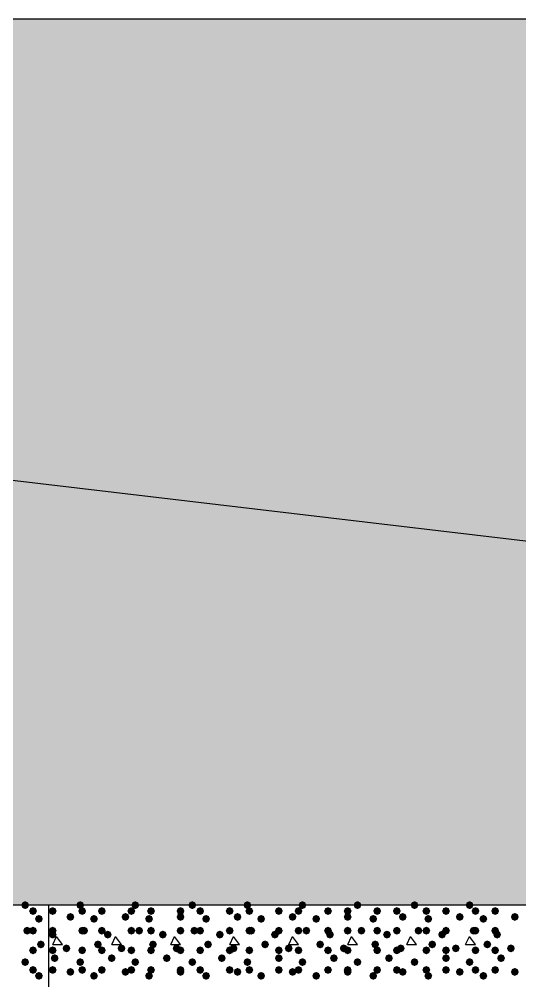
# Model space of a CAD drawing. Header units: millimetres. Extents: x 0 to 420, y 0 to 297.
# Drawn here: x 301.29 to 312.06, y 199.62 to 220.34 of the extents above; entities that cross this region are included whole.
import ezdxf

# ---------------------------------------------------------------- set-up
doc = ezdxf.new("R2010")
doc.units = ezdxf.units.MM
doc.layers.get('0').update_dxf_attribs({"linetype": 'CONTINUOUS'})

msp = doc.modelspace()

# ---------------------------------------------------------------- hatches: boundary and pattern name
at = {"true_color": 0x000008}
h = msp.add_hatch(color=0, dxfattribs=at)
h.paths.add_polyline_path([(378.544667, 220.345), (217.17, 220.345), (378.544667, 201.252667)], flags=0)
h.paths.add_polyline_path([(217.17, 220.345), (378.544667, 201.252667), (217.17, 201.252667)], flags=0)
at = {"true_color": 0x000007}
for points in [[(301.498, 201.252667), (301.473129, 201.192871), (301.413333, 201.168), (301.353538, 201.192871), (301.328667, 201.252667), (301.353537, 201.312462), (301.413333, 201.337333), (301.473129, 201.312463)], [(301.667333, 201.125667), (301.642462, 201.065871), (301.582667, 201.041), (301.522871, 201.065871), (301.498, 201.125667), (301.522871, 201.185462), (301.582667, 201.210333), (301.642462, 201.185463)], [(301.794333, 200.956333), (301.769462, 200.896537), (301.709667, 200.871667), (301.649871, 200.896537), (301.625, 200.956333), (301.649871, 201.016129), (301.709667, 201.041), (301.769462, 201.016129)], [(301.540333, 200.702333), (301.515463, 200.642537), (301.455667, 200.617667), (301.395871, 200.642537), (301.371, 200.702333), (301.395871, 200.762129), (301.455667, 200.787), (301.515462, 200.762129)], [(301.667333, 200.702333), (301.642462, 200.642537), (301.582667, 200.617667), (301.522871, 200.642537), (301.498, 200.702333), (301.522871, 200.762129), (301.582667, 200.787), (301.642462, 200.762129)], [(301.836667, 200.406), (301.811796, 200.346204), (301.752, 200.321333), (301.692204, 200.346204), (301.667333, 200.406), (301.692204, 200.465796), (301.752, 200.490667), (301.811796, 200.465796)], [(301.667333, 200.279), (301.642462, 200.219204), (301.582667, 200.194333), (301.522871, 200.219204), (301.498, 200.279), (301.522871, 200.338796), (301.582667, 200.363667), (301.642462, 200.338796)], [(301.498, 200.025), (301.473129, 199.965204), (301.413333, 199.940333), (301.353538, 199.965204), (301.328667, 200.025), (301.353537, 200.084796), (301.413333, 200.109667), (301.473129, 200.084796)], [(301.667333, 199.855667), (301.642462, 199.795871), (301.582667, 199.771), (301.522871, 199.795871), (301.498, 199.855667), (301.522871, 199.915462), (301.582667, 199.940333), (301.642462, 199.915463)], [(301.794333, 199.728667), (301.769462, 199.668871), (301.709667, 199.644), (301.649871, 199.668871), (301.625, 199.728667), (301.649871, 199.788462), (301.709667, 199.813333), (301.769462, 199.788463)]]:
    msp.add_hatch(color=0, dxfattribs=at).paths.add_polyline_path(points, flags=0)
at = {"true_color": 0x000008}
for points in [[(302.683333, 201.252667), (302.658462, 201.192871), (302.598667, 201.168), (302.538871, 201.192871), (302.514, 201.252667), (302.538871, 201.312462), (302.598667, 201.337333), (302.658462, 201.312463)], [(303.868667, 201.252667), (303.843796, 201.192871), (303.784, 201.168), (303.724204, 201.192871), (303.699333, 201.252667), (303.724204, 201.312462), (303.784, 201.337333), (303.843796, 201.312463)], [(305.096333, 201.252667), (305.071462, 201.192871), (305.011667, 201.168), (304.951871, 201.192871), (304.927, 201.252667), (304.951871, 201.312462), (305.011667, 201.337333), (305.071462, 201.312463)], [(306.281667, 201.252667), (306.256796, 201.192871), (306.197, 201.168), (306.137204, 201.192871), (306.112333, 201.252667), (306.137204, 201.312462), (306.197, 201.337333), (306.256796, 201.312463)], [(307.467, 201.252667), (307.442129, 201.192871), (307.382333, 201.168), (307.322538, 201.192871), (307.297667, 201.252667), (307.322537, 201.312462), (307.382333, 201.337333), (307.442129, 201.312463)], [(308.652333, 201.252667), (308.627462, 201.192871), (308.567667, 201.168), (308.507871, 201.192871), (308.483, 201.252667), (308.507871, 201.312462), (308.567667, 201.337333), (308.627462, 201.312463)], [(309.88, 201.252667), (309.855129, 201.192871), (309.795333, 201.168), (309.735537, 201.192871), (309.710667, 201.252667), (309.735537, 201.312462), (309.795333, 201.337333), (309.855129, 201.312463)], [(311.065333, 201.252667), (311.040462, 201.192871), (310.980667, 201.168), (310.920871, 201.192871), (310.896, 201.252667), (310.920871, 201.312462), (310.980667, 201.337333), (311.040462, 201.312463)], [(302.090667, 201.125667), (302.065796, 201.065871), (302.006, 201.041), (301.946204, 201.065871), (301.921333, 201.125667), (301.946204, 201.185462), (302.006, 201.210333), (302.065796, 201.185463)], [(302.471667, 200.998667), (302.446796, 200.938871), (302.387, 200.914), (302.327204, 200.938871), (302.302333, 200.998667), (302.327204, 201.058462), (302.387, 201.083333), (302.446796, 201.058463)], [(302.725667, 201.125667), (302.700796, 201.065871), (302.641, 201.041), (302.581204, 201.065871), (302.556333, 201.125667), (302.581204, 201.185462), (302.641, 201.210333), (302.700796, 201.185463)], [(302.979667, 200.956333), (302.954796, 200.896537), (302.895, 200.871667), (302.835204, 200.896537), (302.810333, 200.956333), (302.835204, 201.016129), (302.895, 201.041), (302.954796, 201.016129)], [(303.149, 201.125667), (303.124129, 201.065871), (303.064333, 201.041), (303.004537, 201.065871), (302.979667, 201.125667), (303.004537, 201.185462), (303.064333, 201.210333), (303.124129, 201.185463)], [(303.657, 200.998667), (303.632129, 200.938871), (303.572333, 200.914), (303.512538, 200.938871), (303.487667, 200.998667), (303.512537, 201.058462), (303.572333, 201.083333), (303.632129, 201.058463)], [(303.784, 201.125667), (303.759129, 201.065871), (303.699333, 201.041), (303.639537, 201.065871), (303.614667, 201.125667), (303.639537, 201.185462), (303.699333, 201.210333), (303.759129, 201.185463)], [(304.165, 200.956333), (304.140129, 200.896537), (304.080333, 200.871667), (304.020538, 200.896537), (303.995667, 200.956333), (304.020537, 201.016129), (304.080333, 201.041), (304.140129, 201.016129)], [(304.207333, 201.125667), (304.182462, 201.065871), (304.122667, 201.041), (304.062871, 201.065871), (304.038, 201.125667), (304.062871, 201.185462), (304.122667, 201.210333), (304.182462, 201.185463)], [(304.842333, 201.125667), (304.817462, 201.065871), (304.757667, 201.041), (304.697871, 201.065871), (304.673, 201.125667), (304.697871, 201.185462), (304.757667, 201.210333), (304.817462, 201.185463)], [(304.842333, 200.998667), (304.817462, 200.938871), (304.757667, 200.914), (304.697871, 200.938871), (304.673, 200.998667), (304.697871, 201.058462), (304.757667, 201.083333), (304.817462, 201.058463)], [(305.265667, 201.125667), (305.240796, 201.065871), (305.181, 201.041), (305.121204, 201.065871), (305.096333, 201.125667), (305.121204, 201.185462), (305.181, 201.210333), (305.240796, 201.185463)], [(305.392667, 200.956333), (305.367796, 200.896537), (305.308, 200.871667), (305.248204, 200.896537), (305.223333, 200.956333), (305.248204, 201.016129), (305.308, 201.041), (305.367796, 201.016129)], [(305.900667, 201.125667), (305.875796, 201.065871), (305.816, 201.041), (305.756204, 201.065871), (305.731333, 201.125667), (305.756204, 201.185462), (305.816, 201.210333), (305.875796, 201.185463)], [(306.07, 200.998667), (306.045129, 200.938871), (305.985333, 200.914), (305.925538, 200.938871), (305.900667, 200.998667), (305.925537, 201.058462), (305.985333, 201.083333), (306.045129, 201.058463)], [(306.324, 201.125667), (306.299129, 201.065871), (306.239333, 201.041), (306.179537, 201.065871), (306.154667, 201.125667), (306.179537, 201.185462), (306.239333, 201.210333), (306.299129, 201.185463)], [(306.578, 200.956333), (306.553129, 200.896537), (306.493333, 200.871667), (306.433538, 200.896537), (306.408667, 200.956333), (306.433537, 201.016129), (306.493333, 201.041), (306.553129, 201.016129)], [(306.959, 201.125667), (306.934129, 201.065871), (306.874333, 201.041), (306.814537, 201.065871), (306.789667, 201.125667), (306.814537, 201.185462), (306.874333, 201.210333), (306.934129, 201.185463)], [(307.255333, 200.998667), (307.230463, 200.938871), (307.170667, 200.914), (307.110871, 200.938871), (307.086, 200.998667), (307.110871, 201.058462), (307.170667, 201.083333), (307.230462, 201.058463)], [(307.382333, 201.125667), (307.357462, 201.065871), (307.297667, 201.041), (307.237871, 201.065871), (307.213, 201.125667), (307.237871, 201.185462), (307.297667, 201.210333), (307.357462, 201.185463)], [(307.763333, 200.956333), (307.738462, 200.896537), (307.678667, 200.871667), (307.618871, 200.896537), (307.594, 200.956333), (307.618871, 201.016129), (307.678667, 201.041), (307.738462, 201.016129)], [(308.017333, 201.125667), (307.992462, 201.065871), (307.932667, 201.041), (307.872871, 201.065871), (307.848, 201.125667), (307.872871, 201.185462), (307.932667, 201.210333), (307.992462, 201.185463)], [(308.440667, 201.125667), (308.415796, 201.065871), (308.356, 201.041), (308.296204, 201.065871), (308.271333, 201.125667), (308.296204, 201.185462), (308.356, 201.210333), (308.415796, 201.185463)], [(308.440667, 200.998667), (308.415796, 200.938871), (308.356, 200.914), (308.296204, 200.938871), (308.271333, 200.998667), (308.296204, 201.058462), (308.356, 201.083333), (308.415796, 201.058463)], [(308.991, 200.956333), (308.966129, 200.896537), (308.906333, 200.871667), (308.846537, 200.896537), (308.821667, 200.956333), (308.846537, 201.016129), (308.906333, 201.041), (308.966129, 201.016129)], [(309.075667, 201.125667), (309.050796, 201.065871), (308.991, 201.041), (308.931204, 201.065871), (308.906333, 201.125667), (308.931204, 201.185462), (308.991, 201.210333), (309.050796, 201.185463)], [(309.499, 201.125667), (309.474129, 201.065871), (309.414333, 201.041), (309.354537, 201.065871), (309.329667, 201.125667), (309.354537, 201.185462), (309.414333, 201.210333), (309.474129, 201.185463)], [(309.626, 200.998667), (309.601129, 200.938871), (309.541333, 200.914), (309.481537, 200.938871), (309.456667, 200.998667), (309.481537, 201.058462), (309.541333, 201.083333), (309.601129, 201.058463)], [(310.134, 201.125667), (310.109129, 201.065871), (310.049333, 201.041), (309.989537, 201.065871), (309.964667, 201.125667), (309.989537, 201.185462), (310.049333, 201.210333), (310.109129, 201.185463)], [(310.176333, 200.956333), (310.151462, 200.896537), (310.091667, 200.871667), (310.031871, 200.896537), (310.007, 200.956333), (310.031871, 201.016129), (310.091667, 201.041), (310.151462, 201.016129)], [(310.557333, 201.125667), (310.532462, 201.065871), (310.472667, 201.041), (310.412871, 201.065871), (310.388, 201.125667), (310.412871, 201.185462), (310.472667, 201.210333), (310.532462, 201.185463)], [(310.853667, 200.998667), (310.828796, 200.938871), (310.769, 200.914), (310.709204, 200.938871), (310.684333, 200.998667), (310.709204, 201.058462), (310.769, 201.083333), (310.828796, 201.058463)], [(311.192333, 201.125667), (311.167462, 201.065871), (311.107667, 201.041), (311.047871, 201.065871), (311.023, 201.125667), (311.047871, 201.185462), (311.107667, 201.210333), (311.167462, 201.185463)], [(311.361667, 200.956333), (311.336796, 200.896537), (311.277, 200.871667), (311.217204, 200.896537), (311.192333, 200.956333), (311.217204, 201.016129), (311.277, 201.041), (311.336796, 201.016129)], [(311.615667, 201.125667), (311.590796, 201.065871), (311.531, 201.041), (311.471204, 201.065871), (311.446333, 201.125667), (311.471204, 201.185462), (311.531, 201.210333), (311.590796, 201.185463)], [(312.039, 200.998667), (312.014129, 200.938871), (311.954333, 200.914), (311.894537, 200.938871), (311.869667, 200.998667), (311.894537, 201.058462), (311.954333, 201.083333), (312.014129, 201.058463)], [(302.090667, 200.702333), (302.065796, 200.642537), (302.006, 200.617667), (301.946204, 200.642537), (301.921333, 200.702333), (301.946204, 200.762129), (302.006, 200.787), (302.065796, 200.762129)], [(302.090667, 200.617667), (302.065796, 200.557871), (302.006, 200.533), (301.946204, 200.557871), (301.921333, 200.617667), (301.946204, 200.677462), (302.006, 200.702333), (302.065796, 200.677463)], [(302.725667, 200.702333), (302.700796, 200.642537), (302.641, 200.617667), (302.581204, 200.642537), (302.556333, 200.702333), (302.581204, 200.762129), (302.641, 200.787), (302.700796, 200.762129)], [(302.768, 200.702333), (302.743129, 200.642537), (302.683333, 200.617667), (302.623538, 200.642537), (302.598667, 200.702333), (302.623537, 200.762129), (302.683333, 200.787), (302.743129, 200.762129)], [(303.149, 200.702333), (303.124129, 200.642537), (303.064333, 200.617667), (303.004537, 200.642537), (302.979667, 200.702333), (303.004537, 200.762129), (303.064333, 200.787), (303.124129, 200.762129)], [(303.276, 200.617667), (303.251129, 200.557871), (303.191333, 200.533), (303.131537, 200.557871), (303.106667, 200.617667), (303.131537, 200.677462), (303.191333, 200.702333), (303.251129, 200.677463)], [(303.784, 200.702333), (303.759129, 200.642537), (303.699333, 200.617667), (303.639537, 200.642537), (303.614667, 200.702333), (303.639537, 200.762129), (303.699333, 200.787), (303.759129, 200.762129)], [(303.953333, 200.702333), (303.928463, 200.642537), (303.868667, 200.617667), (303.808871, 200.642537), (303.784, 200.702333), (303.808871, 200.762129), (303.868667, 200.787), (303.928462, 200.762129)], [(304.207333, 200.702333), (304.182462, 200.642537), (304.122667, 200.617667), (304.062871, 200.642537), (304.038, 200.702333), (304.062871, 200.762129), (304.122667, 200.787), (304.182462, 200.762129)], [(304.461333, 200.617667), (304.436462, 200.557871), (304.376667, 200.533), (304.316871, 200.557871), (304.292, 200.617667), (304.316871, 200.677462), (304.376667, 200.702333), (304.436462, 200.677463)], [(304.842333, 200.702333), (304.817462, 200.642537), (304.757667, 200.617667), (304.697871, 200.642537), (304.673, 200.702333), (304.697871, 200.762129), (304.757667, 200.787), (304.817462, 200.762129)], [(305.138667, 200.702333), (305.113796, 200.642537), (305.054, 200.617667), (304.994204, 200.642537), (304.969333, 200.702333), (304.994204, 200.762129), (305.054, 200.787), (305.113796, 200.762129)], [(305.265667, 200.702333), (305.240796, 200.642537), (305.181, 200.617667), (305.121204, 200.642537), (305.096333, 200.702333), (305.121204, 200.762129), (305.181, 200.787), (305.240796, 200.762129)], [(305.689, 200.617667), (305.664129, 200.557871), (305.604333, 200.533), (305.544537, 200.557871), (305.519667, 200.617667), (305.544537, 200.677462), (305.604333, 200.702333), (305.664129, 200.677463)], [(305.900667, 200.702333), (305.875796, 200.642537), (305.816, 200.617667), (305.756204, 200.642537), (305.731333, 200.702333), (305.756204, 200.762129), (305.816, 200.787), (305.875796, 200.762129)], [(306.324, 200.702333), (306.299129, 200.642537), (306.239333, 200.617667), (306.179537, 200.642537), (306.154667, 200.702333), (306.179537, 200.762129), (306.239333, 200.787), (306.299129, 200.762129)], [(306.366333, 200.702333), (306.341462, 200.642537), (306.281667, 200.617667), (306.221871, 200.642537), (306.197, 200.702333), (306.221871, 200.762129), (306.281667, 200.787), (306.341462, 200.762129)], [(306.874333, 200.617667), (306.849462, 200.557871), (306.789667, 200.533), (306.729871, 200.557871), (306.705, 200.617667), (306.729871, 200.677462), (306.789667, 200.702333), (306.849462, 200.677463)], [(306.959, 200.702333), (306.934129, 200.642537), (306.874333, 200.617667), (306.814537, 200.642537), (306.789667, 200.702333), (306.814537, 200.762129), (306.874333, 200.787), (306.934129, 200.762129)], [(307.382333, 200.702333), (307.357462, 200.642537), (307.297667, 200.617667), (307.237871, 200.642537), (307.213, 200.702333), (307.237871, 200.762129), (307.297667, 200.787), (307.357462, 200.762129)], [(307.551667, 200.702333), (307.526796, 200.642537), (307.467, 200.617667), (307.407204, 200.642537), (307.382333, 200.702333), (307.407204, 200.762129), (307.467, 200.787), (307.526796, 200.762129)], [(308.017333, 200.702333), (307.992462, 200.642537), (307.932667, 200.617667), (307.872871, 200.642537), (307.848, 200.702333), (307.872871, 200.762129), (307.932667, 200.787), (307.992462, 200.762129)], [(308.059667, 200.617667), (308.034796, 200.557871), (307.975, 200.533), (307.915204, 200.557871), (307.890333, 200.617667), (307.915204, 200.677462), (307.975, 200.702333), (308.034796, 200.677463)], [(308.440667, 200.702333), (308.415796, 200.642537), (308.356, 200.617667), (308.296204, 200.642537), (308.271333, 200.702333), (308.296204, 200.762129), (308.356, 200.787), (308.415796, 200.762129)], [(308.737, 200.702333), (308.712129, 200.642537), (308.652333, 200.617667), (308.592538, 200.642537), (308.567667, 200.702333), (308.592537, 200.762129), (308.652333, 200.787), (308.712129, 200.762129)], [(309.075667, 200.702333), (309.050796, 200.642537), (308.991, 200.617667), (308.931204, 200.642537), (308.906333, 200.702333), (308.931204, 200.762129), (308.991, 200.787), (309.050796, 200.762129)], [(309.287333, 200.617667), (309.262462, 200.557871), (309.202667, 200.533), (309.142871, 200.557871), (309.118, 200.617667), (309.142871, 200.677462), (309.202667, 200.702333), (309.262462, 200.677463)], [(309.499, 200.702333), (309.474129, 200.642537), (309.414333, 200.617667), (309.354537, 200.642537), (309.329667, 200.702333), (309.354537, 200.762129), (309.414333, 200.787), (309.474129, 200.762129)], [(309.964667, 200.702333), (309.939796, 200.642537), (309.88, 200.617667), (309.820204, 200.642537), (309.795333, 200.702333), (309.820204, 200.762129), (309.88, 200.787), (309.939796, 200.762129)], [(310.134, 200.702333), (310.109129, 200.642537), (310.049333, 200.617667), (309.989537, 200.642537), (309.964667, 200.702333), (309.989537, 200.762129), (310.049333, 200.787), (310.109129, 200.762129)], [(310.472667, 200.617667), (310.447796, 200.557871), (310.388, 200.533), (310.328204, 200.557871), (310.303333, 200.617667), (310.328204, 200.677462), (310.388, 200.702333), (310.447796, 200.677463)], [(310.557333, 200.702333), (310.532462, 200.642537), (310.472667, 200.617667), (310.412871, 200.642537), (310.388, 200.702333), (310.412871, 200.762129), (310.472667, 200.787), (310.532462, 200.762129)], [(311.15, 200.702333), (311.125129, 200.642537), (311.065333, 200.617667), (311.005538, 200.642537), (310.980667, 200.702333), (311.005537, 200.762129), (311.065333, 200.787), (311.125129, 200.762129)], [(311.192333, 200.702333), (311.167462, 200.642537), (311.107667, 200.617667), (311.047871, 200.642537), (311.023, 200.702333), (311.047871, 200.762129), (311.107667, 200.787), (311.167462, 200.762129)], [(311.615667, 200.702333), (311.590796, 200.642537), (311.531, 200.617667), (311.471204, 200.642537), (311.446333, 200.702333), (311.471204, 200.762129), (311.531, 200.787), (311.590796, 200.762129)], [(311.658, 200.617667), (311.633129, 200.557871), (311.573333, 200.533), (311.513537, 200.557871), (311.488667, 200.617667), (311.513537, 200.677462), (311.573333, 200.702333), (311.633129, 200.677463)], [(302.387, 200.321333), (302.362129, 200.261537), (302.302333, 200.236667), (302.242538, 200.261537), (302.217667, 200.321333), (302.242537, 200.381129), (302.302333, 200.406), (302.362129, 200.381129)], [(303.064333, 200.406), (303.039462, 200.346204), (302.979667, 200.321333), (302.919871, 200.346204), (302.895, 200.406), (302.919871, 200.465796), (302.979667, 200.490667), (303.039462, 200.465796)], [(303.572333, 200.321333), (303.547462, 200.261537), (303.487667, 200.236667), (303.427871, 200.261537), (303.403, 200.321333), (303.427871, 200.381129), (303.487667, 200.406), (303.547462, 200.381129)], [(304.249667, 200.406), (304.224796, 200.346204), (304.165, 200.321333), (304.105204, 200.346204), (304.080333, 200.406), (304.105204, 200.465796), (304.165, 200.490667), (304.224796, 200.465796)], [(304.757667, 200.321333), (304.732796, 200.261537), (304.673, 200.236667), (304.613204, 200.261537), (304.588333, 200.321333), (304.613204, 200.381129), (304.673, 200.406), (304.732796, 200.381129)], [(305.435, 200.406), (305.410129, 200.346204), (305.350333, 200.321333), (305.290538, 200.346204), (305.265667, 200.406), (305.290537, 200.465796), (305.350333, 200.490667), (305.410129, 200.465796)], [(305.985333, 200.321333), (305.960463, 200.261537), (305.900667, 200.236667), (305.840871, 200.261537), (305.816, 200.321333), (305.840871, 200.381129), (305.900667, 200.406), (305.960462, 200.381129)], [(306.662667, 200.406), (306.637796, 200.346204), (306.578, 200.321333), (306.518204, 200.346204), (306.493333, 200.406), (306.518204, 200.465796), (306.578, 200.490667), (306.637796, 200.465796)], [(307.170667, 200.321333), (307.145796, 200.261537), (307.086, 200.236667), (307.026204, 200.261537), (307.001333, 200.321333), (307.026204, 200.381129), (307.086, 200.406), (307.145796, 200.381129)], [(307.848, 200.406), (307.823129, 200.346204), (307.763333, 200.321333), (307.703538, 200.346204), (307.678667, 200.406), (307.703537, 200.465796), (307.763333, 200.490667), (307.823129, 200.465796)], [(308.356, 200.321333), (308.331129, 200.261537), (308.271333, 200.236667), (308.211537, 200.261537), (308.186667, 200.321333), (308.211537, 200.381129), (308.271333, 200.406), (308.331129, 200.381129)], [(309.033333, 200.406), (309.008462, 200.346204), (308.948667, 200.321333), (308.888871, 200.346204), (308.864, 200.406), (308.888871, 200.465796), (308.948667, 200.490667), (309.008462, 200.465796)], [(309.583667, 200.321333), (309.558796, 200.261537), (309.499, 200.236667), (309.439204, 200.261537), (309.414333, 200.321333), (309.439204, 200.381129), (309.499, 200.406), (309.558796, 200.381129)], [(310.261, 200.406), (310.236129, 200.346204), (310.176333, 200.321333), (310.116537, 200.346204), (310.091667, 200.406), (310.116537, 200.465796), (310.176333, 200.490667), (310.236129, 200.465796)], [(310.769, 200.321333), (310.744129, 200.261537), (310.684333, 200.236667), (310.624537, 200.261537), (310.599667, 200.321333), (310.624537, 200.381129), (310.684333, 200.406), (310.744129, 200.381129)], [(311.446333, 200.406), (311.421462, 200.346204), (311.361667, 200.321333), (311.301871, 200.346204), (311.277, 200.406), (311.301871, 200.465796), (311.361667, 200.490667), (311.421462, 200.465796)], [(311.954333, 200.321333), (311.929463, 200.261537), (311.869667, 200.236667), (311.809871, 200.261537), (311.785, 200.321333), (311.809871, 200.381129), (311.869667, 200.406), (311.929462, 200.381129)], [(302.090667, 200.279), (302.065796, 200.219204), (302.006, 200.194333), (301.946204, 200.219204), (301.921333, 200.279), (301.946204, 200.338796), (302.006, 200.363667), (302.065796, 200.338796)], [(302.133, 200.109667), (302.108129, 200.049871), (302.048333, 200.025), (301.988538, 200.049871), (301.963667, 200.109667), (301.988537, 200.169462), (302.048333, 200.194333), (302.108129, 200.169463)], [(302.725667, 200.279), (302.700796, 200.219204), (302.641, 200.194333), (302.581204, 200.219204), (302.556333, 200.279), (302.581204, 200.338796), (302.641, 200.363667), (302.700796, 200.338796)], [(303.149, 200.279), (303.124129, 200.219204), (303.064333, 200.194333), (303.004537, 200.219204), (302.979667, 200.279), (303.004537, 200.338796), (303.064333, 200.363667), (303.124129, 200.338796)], [(303.360667, 200.109667), (303.335796, 200.049871), (303.276, 200.025), (303.216204, 200.049871), (303.191333, 200.109667), (303.216204, 200.169462), (303.276, 200.194333), (303.335796, 200.169463)], [(303.784, 200.279), (303.759129, 200.219204), (303.699333, 200.194333), (303.639537, 200.219204), (303.614667, 200.279), (303.639537, 200.338796), (303.699333, 200.363667), (303.759129, 200.338796)], [(304.207333, 200.279), (304.182462, 200.219204), (304.122667, 200.194333), (304.062871, 200.219204), (304.038, 200.279), (304.062871, 200.338796), (304.122667, 200.363667), (304.182462, 200.338796)], [(304.546, 200.109667), (304.521129, 200.049871), (304.461333, 200.025), (304.401538, 200.049871), (304.376667, 200.109667), (304.401537, 200.169462), (304.461333, 200.194333), (304.521129, 200.169463)], [(304.842333, 200.279), (304.817462, 200.219204), (304.757667, 200.194333), (304.697871, 200.219204), (304.673, 200.279), (304.697871, 200.338796), (304.757667, 200.363667), (304.817462, 200.338796)], [(305.265667, 200.279), (305.240796, 200.219204), (305.181, 200.194333), (305.121204, 200.219204), (305.096333, 200.279), (305.121204, 200.338796), (305.181, 200.363667), (305.240796, 200.338796)], [(305.731333, 200.109667), (305.706462, 200.049871), (305.646667, 200.025), (305.586871, 200.049871), (305.562, 200.109667), (305.586871, 200.169462), (305.646667, 200.194333), (305.706462, 200.169463)], [(305.900667, 200.279), (305.875796, 200.219204), (305.816, 200.194333), (305.756204, 200.219204), (305.731333, 200.279), (305.756204, 200.338796), (305.816, 200.363667), (305.875796, 200.338796)], [(306.324, 200.279), (306.299129, 200.219204), (306.239333, 200.194333), (306.179537, 200.219204), (306.154667, 200.279), (306.179537, 200.338796), (306.239333, 200.363667), (306.299129, 200.338796)], [(306.959, 200.279), (306.934129, 200.219204), (306.874333, 200.194333), (306.814537, 200.219204), (306.789667, 200.279), (306.814537, 200.338796), (306.874333, 200.363667), (306.934129, 200.338796)], [(306.959, 200.109667), (306.934129, 200.049871), (306.874333, 200.025), (306.814537, 200.049871), (306.789667, 200.109667), (306.814537, 200.169462), (306.874333, 200.194333), (306.934129, 200.169463)], [(307.382333, 200.279), (307.357462, 200.219204), (307.297667, 200.194333), (307.237871, 200.219204), (307.213, 200.279), (307.237871, 200.338796), (307.297667, 200.363667), (307.357462, 200.338796)], [(308.017333, 200.279), (307.992462, 200.219204), (307.932667, 200.194333), (307.872871, 200.219204), (307.848, 200.279), (307.872871, 200.338796), (307.932667, 200.363667), (307.992462, 200.338796)], [(308.144333, 200.109667), (308.119462, 200.049871), (308.059667, 200.025), (307.999871, 200.049871), (307.975, 200.109667), (307.999871, 200.169462), (308.059667, 200.194333), (308.119462, 200.169463)], [(308.440667, 200.279), (308.415796, 200.219204), (308.356, 200.194333), (308.296204, 200.219204), (308.271333, 200.279), (308.296204, 200.338796), (308.356, 200.363667), (308.415796, 200.338796)], [(309.075667, 200.279), (309.050796, 200.219204), (308.991, 200.194333), (308.931204, 200.219204), (308.906333, 200.279), (308.931204, 200.338796), (308.991, 200.363667), (309.050796, 200.338796)], [(309.329667, 200.109667), (309.304796, 200.049871), (309.245, 200.025), (309.185204, 200.049871), (309.160333, 200.109667), (309.185204, 200.169462), (309.245, 200.194333), (309.304796, 200.169463)], [(309.499, 200.279), (309.474129, 200.219204), (309.414333, 200.194333), (309.354537, 200.219204), (309.329667, 200.279), (309.354537, 200.338796), (309.414333, 200.363667), (309.474129, 200.338796)], [(310.134, 200.279), (310.109129, 200.219204), (310.049333, 200.194333), (309.989537, 200.219204), (309.964667, 200.279), (309.989537, 200.338796), (310.049333, 200.363667), (310.109129, 200.338796)], [(310.557333, 200.279), (310.532462, 200.219204), (310.472667, 200.194333), (310.412871, 200.219204), (310.388, 200.279), (310.412871, 200.338796), (310.472667, 200.363667), (310.532462, 200.338796)], [(310.557333, 200.109667), (310.532462, 200.049871), (310.472667, 200.025), (310.412871, 200.049871), (310.388, 200.109667), (310.412871, 200.169462), (310.472667, 200.194333), (310.532462, 200.169463)], [(311.192333, 200.279), (311.167462, 200.219204), (311.107667, 200.194333), (311.047871, 200.219204), (311.023, 200.279), (311.047871, 200.338796), (311.107667, 200.363667), (311.167462, 200.338796)], [(311.615667, 200.279), (311.590796, 200.219204), (311.531, 200.194333), (311.471204, 200.219204), (311.446333, 200.279), (311.471204, 200.338796), (311.531, 200.363667), (311.590796, 200.338796)], [(311.742667, 200.109667), (311.717796, 200.049871), (311.658, 200.025), (311.598204, 200.049871), (311.573333, 200.109667), (311.598204, 200.169462), (311.658, 200.194333), (311.717796, 200.169463)], [(302.683333, 200.025), (302.658462, 199.965204), (302.598667, 199.940333), (302.538871, 199.965204), (302.514, 200.025), (302.538871, 200.084796), (302.598667, 200.109667), (302.658462, 200.084796)], [(303.868667, 200.025), (303.843796, 199.965204), (303.784, 199.940333), (303.724204, 199.965204), (303.699333, 200.025), (303.724204, 200.084796), (303.784, 200.109667), (303.843796, 200.084796)], [(305.096333, 200.025), (305.071462, 199.965204), (305.011667, 199.940333), (304.951871, 199.965204), (304.927, 200.025), (304.951871, 200.084796), (305.011667, 200.109667), (305.071462, 200.084796)], [(306.281667, 200.025), (306.256796, 199.965204), (306.197, 199.940333), (306.137204, 199.965204), (306.112333, 200.025), (306.137204, 200.084796), (306.197, 200.109667), (306.256796, 200.084796)], [(307.467, 200.025), (307.442129, 199.965204), (307.382333, 199.940333), (307.322538, 199.965204), (307.297667, 200.025), (307.322537, 200.084796), (307.382333, 200.109667), (307.442129, 200.084796)], [(308.652333, 200.025), (308.627462, 199.965204), (308.567667, 199.940333), (308.507871, 199.965204), (308.483, 200.025), (308.507871, 200.084796), (308.567667, 200.109667), (308.627462, 200.084796)], [(309.88, 200.025), (309.855129, 199.965204), (309.795333, 199.940333), (309.735537, 199.965204), (309.710667, 200.025), (309.735537, 200.084796), (309.795333, 200.109667), (309.855129, 200.084796)], [(311.065333, 200.025), (311.040462, 199.965204), (310.980667, 199.940333), (310.920871, 199.965204), (310.896, 200.025), (310.920871, 200.084796), (310.980667, 200.109667), (311.040462, 200.084796)], [(302.090667, 199.855667), (302.065796, 199.795871), (302.006, 199.771), (301.946204, 199.795871), (301.921333, 199.855667), (301.946204, 199.915462), (302.006, 199.940333), (302.065796, 199.915463)], [(302.471667, 199.813333), (302.446796, 199.753537), (302.387, 199.728667), (302.327204, 199.753537), (302.302333, 199.813333), (302.327204, 199.873129), (302.387, 199.898), (302.446796, 199.873129)], [(302.725667, 199.855667), (302.700796, 199.795871), (302.641, 199.771), (302.581204, 199.795871), (302.556333, 199.855667), (302.581204, 199.915462), (302.641, 199.940333), (302.700796, 199.915463)], [(302.979667, 199.728667), (302.954796, 199.668871), (302.895, 199.644), (302.835204, 199.668871), (302.810333, 199.728667), (302.835204, 199.788462), (302.895, 199.813333), (302.954796, 199.788463)], [(303.149, 199.855667), (303.124129, 199.795871), (303.064333, 199.771), (303.004537, 199.795871), (302.979667, 199.855667), (303.004537, 199.915462), (303.064333, 199.940333), (303.124129, 199.915463)], [(303.657, 199.813333), (303.632129, 199.753537), (303.572333, 199.728667), (303.512538, 199.753537), (303.487667, 199.813333), (303.512537, 199.873129), (303.572333, 199.898), (303.632129, 199.873129)], [(303.784, 199.855667), (303.759129, 199.795871), (303.699333, 199.771), (303.639537, 199.795871), (303.614667, 199.855667), (303.639537, 199.915462), (303.699333, 199.940333), (303.759129, 199.915463)], [(304.165, 199.728667), (304.140129, 199.668871), (304.080333, 199.644), (304.020538, 199.668871), (303.995667, 199.728667), (304.020537, 199.788462), (304.080333, 199.813333), (304.140129, 199.788463)], [(304.207333, 199.855667), (304.182462, 199.795871), (304.122667, 199.771), (304.062871, 199.795871), (304.038, 199.855667), (304.062871, 199.915462), (304.122667, 199.940333), (304.182462, 199.915463)], [(304.842333, 199.855667), (304.817462, 199.795871), (304.757667, 199.771), (304.697871, 199.795871), (304.673, 199.855667), (304.697871, 199.915462), (304.757667, 199.940333), (304.817462, 199.915463)], [(304.842333, 199.813333), (304.817462, 199.753537), (304.757667, 199.728667), (304.697871, 199.753537), (304.673, 199.813333), (304.697871, 199.873129), (304.757667, 199.898), (304.817462, 199.873129)], [(305.265667, 199.855667), (305.240796, 199.795871), (305.181, 199.771), (305.121204, 199.795871), (305.096333, 199.855667), (305.121204, 199.915462), (305.181, 199.940333), (305.240796, 199.915463)], [(305.392667, 199.728667), (305.367796, 199.668871), (305.308, 199.644), (305.248204, 199.668871), (305.223333, 199.728667), (305.248204, 199.788462), (305.308, 199.813333), (305.367796, 199.788463)], [(305.900667, 199.855667), (305.875796, 199.795871), (305.816, 199.771), (305.756204, 199.795871), (305.731333, 199.855667), (305.756204, 199.915462), (305.816, 199.940333), (305.875796, 199.915463)], [(306.07, 199.813333), (306.045129, 199.753537), (305.985333, 199.728667), (305.925538, 199.753537), (305.900667, 199.813333), (305.925537, 199.873129), (305.985333, 199.898), (306.045129, 199.873129)], [(306.324, 199.855667), (306.299129, 199.795871), (306.239333, 199.771), (306.179537, 199.795871), (306.154667, 199.855667), (306.179537, 199.915462), (306.239333, 199.940333), (306.299129, 199.915463)], [(306.578, 199.728667), (306.553129, 199.668871), (306.493333, 199.644), (306.433538, 199.668871), (306.408667, 199.728667), (306.433537, 199.788462), (306.493333, 199.813333), (306.553129, 199.788463)], [(306.959, 199.855667), (306.934129, 199.795871), (306.874333, 199.771), (306.814537, 199.795871), (306.789667, 199.855667), (306.814537, 199.915462), (306.874333, 199.940333), (306.934129, 199.915463)], [(307.255333, 199.813333), (307.230463, 199.753537), (307.170667, 199.728667), (307.110871, 199.753537), (307.086, 199.813333), (307.110871, 199.873129), (307.170667, 199.898), (307.230462, 199.873129)], [(307.382333, 199.855667), (307.357462, 199.795871), (307.297667, 199.771), (307.237871, 199.795871), (307.213, 199.855667), (307.237871, 199.915462), (307.297667, 199.940333), (307.357462, 199.915463)], [(307.763333, 199.728667), (307.738462, 199.668871), (307.678667, 199.644), (307.618871, 199.668871), (307.594, 199.728667), (307.618871, 199.788462), (307.678667, 199.813333), (307.738462, 199.788463)], [(308.017333, 199.855667), (307.992462, 199.795871), (307.932667, 199.771), (307.872871, 199.795871), (307.848, 199.855667), (307.872871, 199.915462), (307.932667, 199.940333), (307.992462, 199.915463)], [(308.440667, 199.855667), (308.415796, 199.795871), (308.356, 199.771), (308.296204, 199.795871), (308.271333, 199.855667), (308.296204, 199.915462), (308.356, 199.940333), (308.415796, 199.915463)], [(308.440667, 199.813333), (308.415796, 199.753537), (308.356, 199.728667), (308.296204, 199.753537), (308.271333, 199.813333), (308.296204, 199.873129), (308.356, 199.898), (308.415796, 199.873129)], [(308.991, 199.728667), (308.966129, 199.668871), (308.906333, 199.644), (308.846537, 199.668871), (308.821667, 199.728667), (308.846537, 199.788462), (308.906333, 199.813333), (308.966129, 199.788463)], [(309.075667, 199.855667), (309.050796, 199.795871), (308.991, 199.771), (308.931204, 199.795871), (308.906333, 199.855667), (308.931204, 199.915462), (308.991, 199.940333), (309.050796, 199.915463)], [(309.499, 199.855667), (309.474129, 199.795871), (309.414333, 199.771), (309.354537, 199.795871), (309.329667, 199.855667), (309.354537, 199.915462), (309.414333, 199.940333), (309.474129, 199.915463)], [(309.626, 199.813333), (309.601129, 199.753537), (309.541333, 199.728667), (309.481537, 199.753537), (309.456667, 199.813333), (309.481537, 199.873129), (309.541333, 199.898), (309.601129, 199.873129)], [(310.134, 199.855667), (310.109129, 199.795871), (310.049333, 199.771), (309.989537, 199.795871), (309.964667, 199.855667), (309.989537, 199.915462), (310.049333, 199.940333), (310.109129, 199.915463)], [(310.176333, 199.728667), (310.151462, 199.668871), (310.091667, 199.644), (310.031871, 199.668871), (310.007, 199.728667), (310.031871, 199.788462), (310.091667, 199.813333), (310.151462, 199.788463)], [(310.557333, 199.855667), (310.532462, 199.795871), (310.472667, 199.771), (310.412871, 199.795871), (310.388, 199.855667), (310.412871, 199.915462), (310.472667, 199.940333), (310.532462, 199.915463)], [(310.853667, 199.813333), (310.828796, 199.753537), (310.769, 199.728667), (310.709204, 199.753537), (310.684333, 199.813333), (310.709204, 199.873129), (310.769, 199.898), (310.828796, 199.873129)], [(311.192333, 199.855667), (311.167462, 199.795871), (311.107667, 199.771), (311.047871, 199.795871), (311.023, 199.855667), (311.047871, 199.915462), (311.107667, 199.940333), (311.167462, 199.915463)], [(311.361667, 199.728667), (311.336796, 199.668871), (311.277, 199.644), (311.217204, 199.668871), (311.192333, 199.728667), (311.217204, 199.788462), (311.277, 199.813333), (311.336796, 199.788463)], [(311.615667, 199.855667), (311.590796, 199.795871), (311.531, 199.771), (311.471204, 199.795871), (311.446333, 199.855667), (311.471204, 199.915462), (311.531, 199.940333), (311.590796, 199.915463)], [(312.039, 199.813333), (312.014129, 199.753537), (311.954333, 199.728667), (311.894537, 199.753537), (311.869667, 199.813333), (311.894537, 199.873129), (311.954333, 199.898), (312.014129, 199.873129)]]:
    msp.add_hatch(color=0, dxfattribs=at).paths.add_polyline_path(points, flags=0)

# ---------------------------------------------------------------- linework, layer by layer
at = {"color": 0, "true_color": 0x000007}
for points in [[(31.369, 201.252667), (31.369, 177.927), (379.603, 177.927), (379.603, 201.252667), (217.17, 201.252667), (217.17, 222.461667), (193.844333, 222.461667), (193.844333, 201.252667)], [(31.369, 201.252667), (31.369, 177.927), (379.603, 177.927), (379.603, 201.252667), (217.17, 201.252667), (217.17, 222.461667), (193.844333, 222.461667), (193.844333, 201.252667)], [(299.804667, 201.252667), (299.804667, 199.136), (301.921333, 199.136), (301.921333, 201.252667)]]:
    msp.add_lwpolyline(points, close=True, dxfattribs=at)
at = {"color": 0, "true_color": 0x000008}
for points in [[(378.544667, 220.345), (217.17, 220.345), (378.544667, 201.252667)], [(217.17, 220.345), (378.544667, 201.252667), (217.17, 201.252667)]]:
    msp.add_lwpolyline(points, close=True, dxfattribs=at)
at = {"color": 0, "true_color": 0x000007}
msp.add_lwpolyline([(320.971333, 201.252667), (301.921333, 201.252667)], dxfattribs=at)
at = {"color": 0, "true_color": 0x000008}
for points in [[(302.006, 200.406), (302.090667, 200.575333)], [(302.006, 200.406), (302.217667, 200.406)], [(302.217667, 200.406), (302.090667, 200.575333)], [(303.276, 200.406), (303.360667, 200.575333)], [(303.276, 200.406), (303.487667, 200.406)], [(303.487667, 200.406), (303.360667, 200.575333)], [(304.546, 200.406), (304.630667, 200.575333)], [(304.546, 200.406), (304.757667, 200.406)], [(304.757667, 200.406), (304.630667, 200.575333)], [(305.816, 200.406), (305.900667, 200.575333)], [(305.816, 200.406), (306.027667, 200.406)], [(306.027667, 200.406), (305.900667, 200.575333)], [(307.086, 200.406), (307.170667, 200.575333)], [(307.086, 200.406), (307.297667, 200.406)], [(307.297667, 200.406), (307.170667, 200.575333)], [(308.356, 200.406), (308.440667, 200.575333)], [(308.356, 200.406), (308.567667, 200.406)], [(308.567667, 200.406), (308.440667, 200.575333)], [(309.626, 200.406), (309.710667, 200.575333)], [(309.626, 200.406), (309.837667, 200.406)], [(309.837667, 200.406), (309.710667, 200.575333)], [(310.896, 200.406), (310.980667, 200.575333)], [(310.896, 200.406), (311.107667, 200.406)], [(311.107667, 200.406), (310.980667, 200.575333)]]:
    msp.add_lwpolyline(points, dxfattribs=at)

doc.saveas('drawing.dxf')
